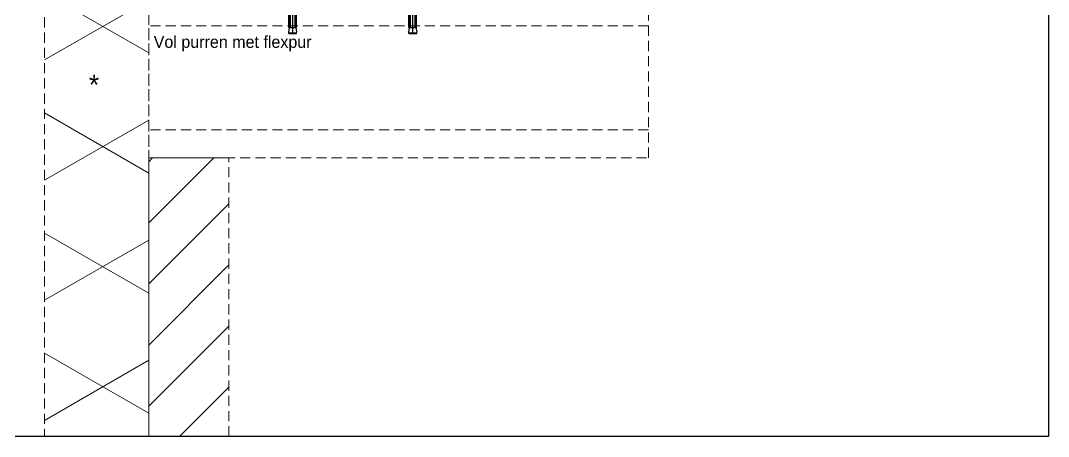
# Model space of a CAD drawing. Header units: millimetres. Extents: x -109306 to 269542, y -22401 to 197206.
# Drawn here: x 256257 to 257542, y -15974 to -15454 of the extents above; entities that cross this region are included whole.
import ezdxf
from ezdxf.enums import TextEntityAlignment as Align

# ---------------------------------------------------------------- set-up
doc = ezdxf.new("R2010")
doc.units = ezdxf.units.MM
doc.linetypes.add('DASHED', pattern=[19.049999999999997, 12.7, -6.35])
for name, color, linetype in [('EHP Bevestigingsmiddelen', 1, 'Continuous'), ('EHP Luchtdichting', 6, 'Continuous'), ('EHP Tekst', 1, 'Continuous')]:
    doc.layers.add(name, color=color, linetype=linetype)
doc.layers.add('EHP Derden', color=8, linetype='DASHED', lineweight=13)
doc.layers.add('EHP Hulplijnen tekst niet printen', color=4, linetype='Continuous', plot=False)
doc.styles.add('BouwTek', font='arial.ttf')
doc.styles.get("Standard").update_dxf_attribs({"font": ''})
doc.styles.get('Standard').set_extended_font_data('Century Gothic')

# ---------------------------------------------------------------- blocks, each defined once
blk = doc.blocks.new('*U828')
h = blk.add_hatch()
h.set_pattern_fill('ISOLATIE', color=256, scale=129.9999999999988, angle=90.00000000000001, style=0, pattern_type=2)
h.set_pattern_definition([(150, (2.364686224609592e-12, 8.751096975251757e-28), (-64.99999999999937, -112.583302491976), []), (210, (2.364686224609592e-12, 8.751096975251757e-28), (64.9999999999994, -112.583302491976), [])])
h.paths.add_polyline_path([(-129.9999999999995, 599.9300581627786), (-129.9999999999988, -5.388282412847426e-14), (0, 0), (1.771834480962749e-12, 598.1929116758708), (-64.13142642138402, 534.0614845841611)])
blk.add_lwpolyline([(-129.9999999999995, 599.9300581627786), (-129.9999999999988, -5.388282412847426e-14), (0, 0), (0, 0), (1.771834480962749e-12, 598.1929116758708), (-64.13142642138402, 534.0614845841611)], close=True)
blk = doc.blocks.new('*U695')
at = {"linetype": 'DASHED'}
for p, q in [((624.4165200935822, 164.9999999999995), (0, 164.9999999999995)), ((624.4165200935822, 35), (0, 35))]:
    blk.add_line(p, q, dxfattribs=at)
blk.add_lwpolyline([(0, 0), (624.4165200935822, 0), (624.4165200935822, 199.9999999999995), (0, 199.9999999999995)], close=True)
blk = doc.blocks.new('*U739')
h = blk.add_hatch()
h.set_pattern_fill('ANSI31', color=0, scale=17)
h.set_pattern_definition([(45, (0, 0), (-38.1660885145439, 38.1660885145439), [])])
h.paths.add_polyline_path([(99.99999999999997, 348.1924801726781), (-2.842170943040401e-14, 348.1924801726781), (-3.552713678800501e-15, 0), (100, 0)])
at = {"color": 0}
blk.add_lwpolyline([(0, 0), (100, 0), (99.99999999999997, 348.1924801726781), (-2.842170943040401e-14, 348.1924801726781)], close=True, dxfattribs=at)
blk = doc.blocks.new('*U756')
at = {"layer": 'EHP Luchtdichting'}
h = blk.add_hatch(color=256, dxfattribs=at)
h.dxf.hatch_style = 1
h.paths.add_polyline_path([(17.97759843484995, 6.701033137158442, 0.5009931629464283), (8.369659142077099, 6.442218687980642, 0.9851154384178286), (1.06581410364015e-14, -2.155247569103102, 0.9803917446527538), (11.76817132044753, -4.490560694216697, 0.5432578860194801), (21.46068808083244, -7.211137894833032, 0.394785033153239), (29.65786921052789, -7.246099760520431, 0.3701170350084084), (37.46962585492905, -7.132079360571717, 0.9884348518990276), (44.98374915430769, 2.223051172029507, 0.7463641936139047), (34.64080124791234, 7.25994427138197, 0.3133491858978724), (27.82827717537232, 6.56387845980888, 0.5225869111324672)])
for centre, start, end in [((4.249297716562587, 2.080725626753555), 46.6284298213203, 224.9100278375492), ((13.27036341031687, 2.98055757295848), 38.32192274080449, 144.7641480450226), ((22.85524328130266, 3.206955182694207), 34.02034251008087, 144.384259526181), ((31.73535485930694, 2.010336544804687), 61.03723900159045, 130.6305988642216), ((39.0649711640636, 3.206955182694209), 350.5617818399564, 137.5071511889275), ((41.17227429106462, -2.410808921549734), 231.8947431954216, 50.56178183995668), ((5.907210330250173, -3.206373686267818), 169.9104195340665, 347.6413057235723), ((17.49690912049079, -2.706866993393725), 197.2944436649327, 311.3479246606533), ((25.57796785237284, -2.846735612404869), 226.6688991949123, 312.8423583533614), ((33.49728130617957, -2.635360691806648), 230.2154865366231, 311.4569730964595)]:
    blk.add_arc(centre, 5.999999999999999, start, end)
at = {"layer": 'EHP Tekst', "insert": (-77.47922460129291, -55.66093763840285), "char_height": 15, "attachment_point": 1}
blk.add_mtext('Vol purren met flexpur', dxfattribs=at)
blk = doc.blocks.new('s12 10')
at = {"color": 1}
for p, q in [((-9.873223999999027, 2.364020000000892), (9.846663000000262, 2.364020999999411)), ((-9.873223999999027, 0), (-9.873223999999027, 2.364020000000892)), ((-9.873223999999027, 0), (9.846663000000262, 0)), ((-7.5, 2.868700000000899), (-7.5, 7.01871299999948)), ((-6.67657699999836, 7.364020000000892), (6.816532000000734, 7.364020000000892)), ((-6.67657699999836, 2.496830000000045), (6.715390000001207, 2.496830000000045)), ((-4.833660000000236, -12.74751800000013), (-4.833660000000236, 0)), ((-3.98671800000011, 3.2116500000011), (-3.98671800000011, 6.601082999999562)), ((-3.705527999998594, 0), (-3.705527999998594, 2.364020000000892)), ((3.705529999999271, 0), (3.705529999999271, 2.364020999999411)), ((4.01328199999989, 3.21165099999962), (4.01328199999989, 6.601082000001043)), ((4.807099000001472, -12.74751800000013), (4.807099000001472, 0)), ((7.5, 2.868700000000899), (7.5, 7.01871299999948)), ((9.846663000000262, 0), (9.846663000000262, 2.364020999999411)), ((-4.833660000000236, -0.106246999999712), (4.807099000001472, -0.106246999999712)), ((-4.833660000000236, -12.74751800000013), (-4, -13.34751800000049)), ((-4.833660000000236, -12.74751800000013), (4.807099000001472, -12.74751800000013)), ((4, -13.34751800000049), (4.807099000001472, -12.74751800000013)), ((-4.833660000000236, -16.10624699999971), (4.807099000001472, -16.10624699999971)), ((-4.833660000000236, -45.10624699999971), (-4.833660000000236, -16.10624699999971)), ((-4.727412000000186, -16), (4.727413000000524, -16)), ((-4, -16), (-4, -13.34751800000049)), ((-4, -13.34751800000049), (4, -13.34751800000049)), ((-3.410388000000239, -45.10624699999971), (-3.410388000000239, -20.10624699999971)), ((-3.410388000000239, -20.10624699999971), (-2.910388000000239, -20.10624699999971)), ((-2.910388000000239, -45.10624699999971), (-2.910388000000239, -20.10624699999971)), ((2.859502999999677, -45.10624699999971), (2.859502999999677, -20.10624699999971)), ((2.859502999999677, -20.10624699999971), (3.359502999999677, -20.10624699999971)), ((3.359502999999677, -45.10624699999971), (3.359502999999677, -20.10624699999971)), ((4, -16), (4, -13.34751800000049)), ((4.807099000001472, -45.10624699999971), (4.807099000001472, -16.10624699999971)), ((-4.966470999999729, -51.20888399999967), (-3.969450000000506, -45.10624699999971)), ((-4.966470999999729, -52.63597999999911), (-4.966470999999729, -51.20888399999967)), ((-4.833660000000236, -45.10624699999971), (4.807099000001472, -45.10624699999971)), ((0, -52.63597999999911), (0, -39.97977600000013)), ((3.918684000000212, -45.10624699999971), (4.913347000001522, -51.20888399999967)), ((4.913347000001522, -52.63597999999911), (4.913347000001522, -51.20888399999967)), ((-4.966470999999729, -52), (4.913347000001522, -52)), ((-4.966470999999729, -52.63597999999911), (4.913347000001522, -52.63597999999911))]:
    blk.add_line(p, q, dxfattribs=at)
at = {"ltscale": 0.1}
blk.add_line((0, -51.12797800000044), (0, 6.94970000000103), dxfattribs=at)
at = {"color": 1}
for centre, radius, start, end in [((-6.623453000000154, 3.718683999999485), 1.206261, 223.774999999937, 266.9070000000663), ((-6.623453000000154, 6.168728000000556), 1.20654, 93.07870000002521, 136.2110000000551), ((-7.625715999998647, 3.468527999999424), 4.781457, 40.59499999999503, 54.55852100008444), ((-7.625715999998647, 6.343555999999808), 4.781058, 306.4306459999621, 319.405000000005), ((-0.374284000001353, 3.468527999999424), 4.781483, 125.4419170000401, 139.4000000000457), ((-0.374284000001353, 6.343555999999808), 4.781058, 220.5999999999543, 233.5693540000379), ((0.374284000001353, 3.468527999999424), 4.781457, 40.59499999999503, 54.55852100008444), ((0.374284000001353, 6.343555999999808), 4.781058, 306.4306459999621, 319.405000000005), ((7.625716999998986, 3.468527999999424), 4.781483, 125.4419170000401, 139.4000000000457), ((7.625716999998986, 6.343555999999808), 4.781058, 220.5999999999543, 233.5693540000379), ((6.650014999999257, 6.168728000000556), 1.206835, 43.7753000000556, 86.90800000004911), ((6.650014999999257, 3.718683999999485), 1.206554, 273.1060000000723, 316.2379999999858)]:
    blk.add_arc(centre, radius, start, end, dxfattribs=at)
blk = doc.blocks.new('*U850')
blk.add_blockref('s12 10', (0, 0))
at = {"layer": 'EHP Hulplijnen tekst niet printen', "insert": (-18.39617592027207, 231.9142203645042), "char_height": 7, "attachment_point": 5, "rotation": 90, "style": 'BouwTek'}
blk.add_mtext_dynamic_manual_height_columns('M-ZA-S12/10', width=580.1215574265989, gutter_width=9, heights=[0], dxfattribs=at)
blk = doc.blocks.new('*U848')
for p, q in [((13.79831990599632, 7.275957614183426e-12), (-6.201680094003677, 7.275957614183426e-12)), ((-6.000000000007276, -7.210832307806413), (-6, 7.247084889662801)), ((-4.5, 10.01363483980822), (0, 10.01363483980822)), ((-4.5, 5.013634839808219), (0, 5.013634839808219)), ((0, 10.01363483980822), (0, -9.977382257995487)), ((0, -5.532771982921986), (0, 5.532771982921986)), ((0, 5), (0, -5)), ((0, 5), (100.0000000000073, 5)), ((105, 7.275957614183426e-12), (79, 7.275957614183426e-12)), ((105, 7.275957614183426e-12), (79, 7.275957614183426e-12)), ((87, 7.275957614183426e-12), (105, 7.275957614183426e-12)), ((87, 7.275957614183426e-12), (105, 7.275957614183426e-12)), ((93.5, 10.01363483980822), (89, 10.01363483980822)), ((89, 10.01363483980822), (89, -9.977382257995487)), ((89, -5.532771982921986), (89, 5.532771982921986)), ((93.5, 5.013634839808219), (89, 5.013634839808219)), ((89, 5), (89, -5)), ((94.82778245471854, -7.151888985470578), (94.82778245471127, 7.306028211998637)), ((100.0000000000073, -5), (100.0000000000073, 5)), ((-4.5, -4.977382257995487), (0, -4.977382257995487)), ((-4.5, -9.977382257995487), (0, -9.977382257995487)), ((0, -4.999999999992724), (100.0000000000073, -5)), ((93.5, -4.977382257995487), (89, -4.977382257995487)), ((93.5, -9.977382257995487), (89, -9.977382257995487))]:
    blk.add_line(p, q)
blk.add_lwpolyline([(87, -12), (87, 12), (89, 12), (89, -12)], close=True)
for centre, radius, start, end in [((-3.191352266912872, 7.513634839808219), 2.821800646627076, 117.6302177861603, 242.3697822138397), ((3.068204970630177, 0.01812629090272821), 9.068232029433355, 146.5725876611237, 213.4274123388763), ((92.19135226691287, 7.513634839808219), 2.821800646627076, 297.6302177861602, 62.36978221383975), ((85.93179502936982, 0.01812629090272821), 9.068232029433355, 326.5725876611236, 33.42741233887634), ((-3.191352266912872, -7.477382257995487), 2.821800646627076, 117.6302177861603, 242.3697822138397), ((92.19135226691287, -7.477382257995487), 2.821800646627076, 297.6302177861602, 62.36978221383975)]:
    blk.add_arc(centre, radius, start, end)
blk = doc.blocks.new('*U845')
blk.add_lwpolyline([(69.99999999999955, 105), (69.99999999999955, 20), (-4.547473508864641e-13, 20.00000000000728), (-4.547473508864641e-13, 105.0000000000073, -0.9999999999999999)], format="xyb", close=True)
at = {"linetype": 'ByBlock'}
blk.add_lwpolyline([(306.4999999999995, 8), (260.4999999999995, 8), (260.4999999999995, 11.5), (260.4999999999995, -3.5), (260.4999999999995, 8), (123.4999999999995, 8), (123.4999999999995, 11.5), (123.4999999999995, -3.5), (123.4999999999995, 8), (97.49999999999955, 8), (97.49999999999955, 11.5), (97.49999999999955, -3.5), (97.49999999999955, 8), (78.49999999999955, 8), (78.49999999999955, 75), (81.49999999999955, 75), (67.49999999999955, 75), (78.49999999999955, 75), (78.49999999999955, 100), (70.49999999999955, 100), (70.49999999999955, 8), (6.499999999999545, 8, -0.414213562373095), (-0.5000000000004547, 15), (-0.5000000000004547, 75), (2.499999999999545, 75), (-11.50000000000045, 75), (-0.5000000000004547, 75), (-0.5000000000004547, 100), (-8.499999990446668, 100), (-8.499999990446668, 15, 0.414213562373095), (6.500000009553332, 0), (306.4999999999995, 0), (306.4999999999995, 8)], format="xyb", dxfattribs=at)
for points in [[(3.552713678800501e-15, -3.552713678800501e-15), (-15, -1.77635683940025e-15), (15, -1.77635683940025e-15), (3.552713678800501e-15, 0), (3.552713678800501e-15, 15), (-1.77635683940025e-15, -15), (0, 0)], [(-4.547473508864641e-13, 20.00000000000728), (69.99999999999955, 20), (69.9999999999983, 0), (-4.547473508864641e-13, 20.00000000000728), (3.552713678800501e-15, -3.552713678800501e-15), (69.99999999999955, 20), (69.9999999999983, 0), (5.757077917265784e-15, -7.270628543665225e-12)]]:
    blk.add_lwpolyline(points)
blk.add_circle((3.552713678800501e-15, -3.552713678800501e-15), 7.5)
for p in [(110.4999999999995, 8), (260.4999999999995, 8)]:
    blk.add_blockref('*U850', p)
at = {"layer": 'EHP Bevestigingsmiddelen'}
blk.add_blockref('*U848', (-8.499999990446668, 75), dxfattribs=at)
at = {"color": 1}
blk.add_attdef('HAKR', text='', height=10, rotation=45.00000000000161, dxfattribs=at).set_placement((83.92262783991063, 171.2106684194146), align=Align.MIDDLE_CENTER)
blk.add_attdef('70X120MP_ROND', text='', height=10, dxfattribs=at).set_placement((34.99999999999955, 41.22449072675113), align=Align.MIDDLE_CENTER)

msp = doc.modelspace()

# ---------------------------------------------------------------- linework, layer by layer
at = {"layer": 'EHP Hulplijnen tekst niet printen'}
msp.add_lwpolyline([(255541.8415594435, -14473.68572610809), (257541.841258103, -14473.68572610809), (257541.841258103, -15973.68571925943), (255541.8415594435, -15973.68571925943)], close=True, dxfattribs=at)

# ---------------------------------------------------------------- block references
msp.add_blockref('*U845', (256486.9225091331, -15425.49325506691)).add_auto_attribs({'70X120MP_ROND': '70x120', 'HAKR': '44x120'})
msp.add_blockref('*U756', (256501.1460818575, -15417.49325506693))
at = {"layer": 'EHP Derden'}
for name, p in [('*U828', (256417.4250189936, -15973.68573523961)), ('*U695', (256417.4250342033, -15625.49325506693)), ('*U739', (256417.4250189936, -15973.68573523961))]:
    msp.add_blockref(name, p, dxfattribs=at)

# ---------------------------------------------------------------- texts
msp.add_text('*', height=25).set_placement((256342.6463017822, -15546.73637795632, 688))

doc.saveas('drawing.dxf')
